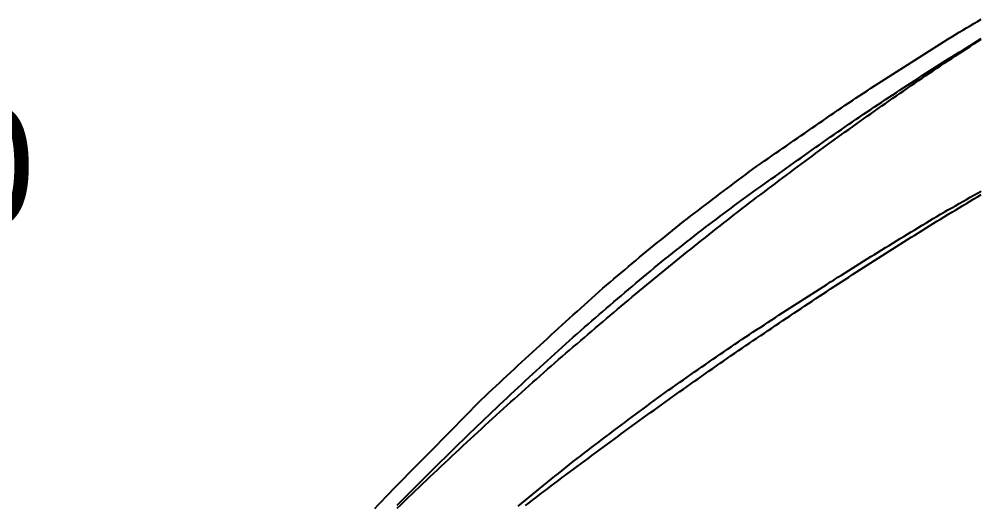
# Model space of a CAD drawing. Extents: x -35 to 179, y -35 to 144.
# Drawn here: x 6.8 to 70.5, y 36.6 to 68.8 of the extents above; entities that cross this region are included whole.
import ezdxf

# ---------------------------------------------------------------- set-up
doc = ezdxf.new("R2010")
doc.units = 0

msp = doc.modelspace()

# ---------------------------------------------------------------- linework, layer by layer
at = {"color": 6}
msp.add_lwpolyline([(30.408, 36.38), (30.651, 36.635), (30.895, 36.891), (31.138, 37.147), (31.381, 37.403), (31.624, 37.659), (31.868, 37.915), (32.111, 38.171), (32.354, 38.418), (32.597, 38.663), (32.841, 38.908), (33.084, 39.154), (33.327, 39.399), (33.57, 39.644), (33.814, 39.889), (34.057, 40.134), (34.3, 40.379), (34.543, 40.625), (34.787, 40.87), (35.03, 41.118), (35.273, 41.366), (35.517, 41.614), (35.76, 41.862), (36.003, 42.11), (36.246, 42.359), (36.49, 42.607), (36.733, 42.855), (36.976, 43.103), (37.219, 43.351), (37.463, 43.599), (37.706, 43.824), (37.949, 44.05), (38.192, 44.276), (38.436, 44.502), (38.679, 44.728), (38.922, 44.954), (39.166, 45.18), (39.409, 45.407), (39.652, 45.633), (39.895, 45.859), (40.139, 46.085), (40.382, 46.307), (40.625, 46.53), (40.868, 46.753), (41.112, 46.976), (41.355, 47.199), (41.598, 47.422), (41.841, 47.645), (42.085, 47.869), (42.328, 48.092), (42.571, 48.315), (42.814, 48.538), (43.058, 48.758), (43.301, 48.979), (43.544, 49.2), (43.788, 49.421), (44.031, 49.642), (44.274, 49.863), (44.517, 50.084), (44.761, 50.305), (45.004, 50.526), (45.247, 50.747), (45.49, 50.969), (45.734, 51.166), (45.977, 51.371), (46.22, 51.576), (46.463, 51.781), (46.707, 51.986), (46.95, 52.191), (47.193, 52.396), (47.436, 52.601), (47.68, 52.806), (47.923, 53.011), (48.166, 53.211), (48.41, 53.409), (48.653, 53.607), (48.896, 53.805), (49.139, 54.003), (49.383, 54.201), (49.626, 54.399), (49.869, 54.597), (50.112, 54.795), (50.356, 54.993), (50.599, 55.19), (50.842, 55.379), (51.085, 55.563), (51.329, 55.748), (51.572, 55.933), (51.815, 56.118), (52.059, 56.303), (52.302, 56.488), (52.545, 56.673), (52.788, 56.858), (53.032, 57.042), (53.275, 57.227), (53.518, 57.41), (53.761, 57.591), (54.005, 57.773), (54.248, 57.955), (54.491, 58.137), (54.734, 58.319), (54.978, 58.501), (55.221, 58.683), (55.464, 58.864), (55.707, 59.046), (55.951, 59.228), (56.194, 59.395), (56.437, 59.563), (56.681, 59.731), (56.924, 59.899), (57.167, 60.067), (57.41, 60.234), (57.654, 60.402), (57.897, 60.57), (58.14, 60.738), (58.383, 60.906), (58.627, 61.073), (58.87, 61.241), (59.113, 61.409), (59.356, 61.577), (59.6, 61.745), (59.843, 61.912), (60.086, 62.08), (60.329, 62.248), (60.573, 62.416), (60.816, 62.584), (61.059, 62.751), (61.303, 62.919), (61.546, 63.078), (61.789, 63.239), (62.032, 63.399), (62.276, 63.56), (62.519, 63.721), (62.762, 63.882), (63.005, 64.042), (63.249, 64.203), (63.492, 64.364), (63.735, 64.525), (63.978, 64.685), (64.222, 64.836), (64.465, 64.99), (64.708, 65.143), (64.952, 65.297), (65.195, 65.451), (65.438, 65.605), (65.681, 65.758), (65.925, 65.912), (66.168, 66.066), (66.411, 66.22), (66.654, 66.373), (66.898, 66.527), (67.141, 66.681), (67.384, 66.834), (67.627, 66.988), (67.871, 67.142), (68.114, 67.296), (68.357, 67.449), (68.6, 67.603), (68.844, 67.757), (69.087, 67.911), (69.33, 68.057), (69.574, 68.201), (69.817, 68.344), (70.06, 68.488), (70.303, 68.632), (70.547, 68.776)], dxfattribs=at)
at = {"color": 4}
for points in [[(31.868, 36.591), (32.111, 36.835), (32.354, 37.08), (32.597, 37.324), (32.841, 37.568), (33.084, 37.811), (33.327, 38.054), (33.57, 38.296), (33.814, 38.539), (34.057, 38.781), (34.3, 39.021), (34.543, 39.262), (34.787, 39.502), (35.03, 39.741), (35.273, 39.981), (35.517, 40.219), (35.76, 40.458), (36.003, 40.696), (36.246, 40.934), (36.49, 41.17), (36.733, 41.403), (36.976, 41.635), (37.219, 41.868), (37.463, 42.1), (37.706, 42.331), (37.949, 42.563), (38.192, 42.794), (38.436, 43.024), (38.679, 43.254), (38.922, 43.484), (39.166, 43.711), (39.409, 43.938), (39.652, 44.165), (39.895, 44.391), (40.139, 44.617), (40.382, 44.843), (40.625, 45.068), (40.868, 45.293), (41.112, 45.517), (41.355, 45.741), (41.598, 45.965), (41.841, 46.187), (42.085, 46.408), (42.328, 46.628), (42.571, 46.849), (42.814, 47.069), (43.058, 47.288), (43.301, 47.508), (43.544, 47.726), (43.788, 47.945), (44.031, 48.163), (44.274, 48.381), (44.517, 48.588), (44.761, 48.799), (45.004, 49.009), (45.247, 49.219), (45.49, 49.428), (45.734, 49.637), (45.977, 49.845), (46.22, 50.054), (46.463, 50.261), (46.707, 50.469), (46.95, 50.676), (47.193, 50.881), (47.436, 51.085), (47.68, 51.289), (47.923, 51.492), (48.166, 51.696), (48.41, 51.898), (48.653, 52.101), (48.896, 52.303), (49.139, 52.505), (49.383, 52.706), (49.626, 52.903), (49.869, 53.096), (50.112, 53.288), (50.356, 53.48), (50.599, 53.671), (50.842, 53.862), (51.085, 54.052), (51.329, 54.242), (51.572, 54.432), (51.815, 54.621), (52.059, 54.81), (52.302, 54.998), (52.545, 55.182), (52.788, 55.364), (53.032, 55.547), (53.275, 55.729), (53.518, 55.91), (53.761, 56.092), (54.005, 56.273), (54.248, 56.453), (54.491, 56.634), (54.734, 56.814), (54.978, 56.992), (55.221, 57.168), (55.464, 57.344), (55.707, 57.52), (55.951, 57.695), (56.194, 57.87), (56.437, 58.045), (56.681, 58.219), (56.924, 58.393), (57.167, 58.567), (57.41, 58.74), (57.654, 58.911), (57.897, 59.086), (58.14, 59.26), (58.383, 59.433), (58.627, 59.606), (58.87, 59.779), (59.113, 59.951), (59.356, 60.124), (59.6, 60.295), (59.843, 60.467), (60.086, 60.638), (60.329, 60.809), (60.573, 60.978), (60.816, 61.147), (61.059, 61.315), (61.303, 61.483), (61.546, 61.651), (61.789, 61.818), (62.032, 61.986), (62.276, 62.152), (62.519, 62.319), (62.762, 62.485), (63.005, 62.648), (63.249, 62.809), (63.492, 62.97), (63.735, 63.131), (63.978, 63.291), (64.222, 63.452), (64.465, 63.612), (64.708, 63.771), (64.952, 63.931), (65.195, 64.09), (65.438, 64.249), (65.681, 64.408), (65.925, 64.566), (66.168, 64.724), (66.411, 64.882), (66.654, 65.04), (66.898, 65.197), (67.141, 65.354), (67.384, 65.511), (67.627, 65.667), (67.871, 65.823), (68.114, 65.975), (68.357, 66.128), (68.6, 66.281), (68.844, 66.434), (69.087, 66.586), (69.33, 66.738), (69.574, 66.89), (69.817, 67.041), (70.06, 67.192), (70.303, 67.343), (70.547, 67.493)], [(39.895, 36.528), (40.139, 36.728), (40.382, 36.927), (40.625, 37.126), (40.868, 37.325), (41.112, 37.523), (41.355, 37.722), (41.598, 37.92), (41.841, 38.116), (42.085, 38.312), (42.328, 38.508), (42.571, 38.704), (42.814, 38.899), (43.058, 39.094), (43.301, 39.289), (43.544, 39.483), (43.788, 39.678), (44.031, 39.872), (44.274, 40.066), (44.517, 40.247), (44.761, 40.431), (45.004, 40.616), (45.247, 40.8), (45.49, 40.984), (45.734, 41.167), (45.977, 41.35), (46.22, 41.533), (46.463, 41.716), (46.707, 41.899), (46.95, 42.08), (47.193, 42.261), (47.436, 42.442), (47.68, 42.623), (47.923, 42.803), (48.166, 42.983), (48.41, 43.163), (48.653, 43.342), (48.896, 43.522), (49.139, 43.701), (49.383, 43.88), (49.626, 44.053), (49.869, 44.225), (50.112, 44.396), (50.356, 44.566), (50.599, 44.737), (50.842, 44.907), (51.085, 45.078), (51.329, 45.247), (51.572, 45.417), (51.815, 45.586), (52.059, 45.755), (52.302, 45.923), (52.545, 46.09), (52.788, 46.256), (53.032, 46.423), (53.275, 46.589), (53.518, 46.755), (53.761, 46.92), (54.005, 47.086), (54.248, 47.251), (54.491, 47.416), (54.734, 47.58), (54.978, 47.743), (55.221, 47.905), (55.464, 48.066), (55.707, 48.228), (55.951, 48.389), (56.194, 48.55), (56.437, 48.711), (56.681, 48.872), (56.924, 49.032), (57.167, 49.192), (57.41, 49.352), (57.654, 49.508), (57.897, 49.665), (58.14, 49.822), (58.383, 49.978), (58.627, 50.134), (58.87, 50.29), (59.113, 50.446), (59.356, 50.601), (59.6, 50.756), (59.843, 50.911), (60.086, 51.066), (60.329, 51.221), (60.573, 51.376), (60.816, 51.53), (61.059, 51.685), (61.303, 51.839), (61.546, 51.993), (61.789, 52.147), (62.032, 52.3), (62.276, 52.453), (62.519, 52.606), (62.762, 52.759), (63.005, 52.908), (63.249, 53.058), (63.492, 53.207), (63.735, 53.357), (63.978, 53.506), (64.222, 53.654), (64.465, 53.803), (64.708, 53.951), (64.952, 54.099), (65.195, 54.247), (65.438, 54.395), (65.681, 54.543), (65.925, 54.691), (66.168, 54.838), (66.411, 54.986), (66.654, 55.133), (66.898, 55.28), (67.141, 55.426), (67.384, 55.573), (67.627, 55.719), (67.871, 55.865), (68.114, 56.007), (68.357, 56.147), (68.6, 56.287), (68.844, 56.427), (69.087, 56.566), (69.33, 56.705), (69.574, 56.844), (69.817, 56.983), (70.06, 57.122), (70.303, 57.26), (70.547, 57.398)]]:
    msp.add_lwpolyline(points, dxfattribs=at)
at = {"color": 3}
for points in [[(31.868, 36.392), (32.111, 36.627), (32.354, 36.861), (32.597, 37.095), (32.841, 37.329), (33.084, 37.561), (33.327, 37.794), (33.57, 38.026), (33.814, 38.257), (34.057, 38.488), (34.3, 38.718), (34.543, 38.947), (34.787, 39.177), (35.03, 39.405), (35.273, 39.633), (35.517, 39.861), (35.76, 40.088), (36.003, 40.314), (36.246, 40.54), (36.49, 40.766), (36.733, 40.991), (36.976, 41.215), (37.219, 41.439), (37.463, 41.663), (37.706, 41.885), (37.949, 42.108), (38.192, 42.33), (38.436, 42.551), (38.679, 42.772), (38.922, 42.992), (39.166, 43.212), (39.409, 43.431), (39.652, 43.65), (39.895, 43.868), (40.139, 44.086), (40.382, 44.303), (40.625, 44.52), (40.868, 44.736), (41.112, 44.952), (41.355, 45.167), (41.598, 45.381), (41.841, 45.596), (42.085, 45.809), (42.328, 46.022), (42.571, 46.235), (42.814, 46.447), (43.058, 46.659), (43.301, 46.87), (43.544, 47.081), (43.788, 47.291), (44.031, 47.5), (44.274, 47.709), (44.517, 47.918), (44.761, 48.126), (45.004, 48.334), (45.247, 48.541), (45.49, 48.748), (45.734, 48.954), (45.977, 49.159), (46.22, 49.364), (46.463, 49.569), (46.707, 49.773), (46.95, 49.977), (47.193, 50.18), (47.436, 50.383), (47.68, 50.585), (47.923, 50.787), (48.166, 50.988), (48.41, 51.188), (48.653, 51.389), (48.896, 51.588), (49.139, 51.788), (49.383, 51.986), (49.626, 52.185), (49.869, 52.382), (50.112, 52.58), (50.356, 52.776), (50.599, 52.973), (50.842, 53.168), (51.085, 53.364), (51.329, 53.559), (51.572, 53.753), (51.815, 53.947), (52.059, 54.14), (52.302, 54.333), (52.545, 54.525), (52.788, 54.717), (53.032, 54.909), (53.275, 55.1), (53.518, 55.29), (53.761, 55.48), (54.005, 55.67), (54.248, 55.859), (54.491, 56.047), (54.734, 56.235), (54.978, 56.423), (55.221, 56.61), (55.464, 56.797), (55.707, 56.983), (55.951, 57.169), (56.194, 57.354), (56.437, 57.539), (56.681, 57.723), (56.924, 57.907), (57.167, 58.09), (57.41, 58.273), (57.654, 58.455), (57.897, 58.637), (58.14, 58.819), (58.383, 58.999), (58.627, 59.18), (58.87, 59.36), (59.113, 59.54), (59.356, 59.719), (59.6, 59.897), (59.843, 60.075), (60.086, 60.253), (60.329, 60.43), (60.573, 60.607), (60.816, 60.783), (61.059, 60.959), (61.303, 61.134), (61.546, 61.309), (61.789, 61.484), (62.032, 61.657), (62.276, 61.831), (62.519, 62.004), (62.762, 62.177), (63.005, 62.349), (63.249, 62.52), (63.492, 62.691), (63.735, 62.862), (63.978, 63.032), (64.222, 63.202), (64.465, 63.371), (64.708, 63.54), (64.952, 63.709), (65.195, 63.877), (65.438, 64.044), (65.681, 64.211), (65.925, 64.378), (66.168, 64.544), (66.411, 64.709), (66.654, 64.874), (66.898, 65.039), (67.141, 65.203), (67.384, 65.367), (67.627, 65.531), (67.871, 65.694), (68.114, 65.856), (68.357, 66.018), (68.6, 66.18), (68.844, 66.341), (69.087, 66.501), (69.33, 66.662), (69.574, 66.821), (69.817, 66.981), (70.06, 67.139), (70.303, 67.298), (70.547, 67.456)], [(40.382, 36.571), (40.625, 36.758), (40.868, 36.944), (41.112, 37.13), (41.355, 37.316), (41.598, 37.501), (41.841, 37.686), (42.085, 37.87), (42.328, 38.054), (42.571, 38.238), (42.814, 38.422), (43.058, 38.605), (43.301, 38.788), (43.544, 38.97), (43.788, 39.152), (44.031, 39.334), (44.274, 39.516), (44.517, 39.697), (44.761, 39.877), (45.004, 40.058), (45.247, 40.238), (45.49, 40.418), (45.734, 40.597), (45.977, 40.776), (46.22, 40.955), (46.463, 41.133), (46.707, 41.311), (46.95, 41.489), (47.193, 41.667), (47.436, 41.844), (47.68, 42.02), (47.923, 42.197), (48.166, 42.373), (48.41, 42.549), (48.653, 42.724), (48.896, 42.899), (49.139, 43.074), (49.383, 43.248), (49.626, 43.422), (49.869, 43.596), (50.112, 43.769), (50.356, 43.942), (50.599, 44.115), (50.842, 44.287), (51.085, 44.459), (51.329, 44.631), (51.572, 44.803), (51.815, 44.974), (52.059, 45.144), (52.302, 45.315), (52.545, 45.485), (52.788, 45.655), (53.032, 45.824), (53.275, 45.993), (53.518, 46.162), (53.761, 46.33), (54.005, 46.498), (54.248, 46.666), (54.491, 46.834), (54.734, 47.001), (54.978, 47.167), (55.221, 47.334), (55.464, 47.5), (55.707, 47.666), (55.951, 47.831), (56.194, 47.996), (56.437, 48.161), (56.681, 48.326), (56.924, 48.49), (57.167, 48.654), (57.41, 48.817), (57.654, 48.98), (57.897, 49.143), (58.14, 49.306), (58.383, 49.468), (58.627, 49.63), (58.87, 49.791), (59.113, 49.953), (59.356, 50.113), (59.6, 50.274), (59.843, 50.434), (60.086, 50.594), (60.329, 50.754), (60.573, 50.913), (60.816, 51.072), (61.059, 51.231), (61.303, 51.389), (61.546, 51.547), (61.789, 51.705), (62.032, 51.862), (62.276, 52.019), (62.519, 52.176), (62.762, 52.332), (63.005, 52.488), (63.249, 52.644), (63.492, 52.799), (63.735, 52.954), (63.978, 53.109), (64.222, 53.264), (64.465, 53.418), (64.708, 53.572), (64.952, 53.725), (65.195, 53.878), (65.438, 54.031), (65.681, 54.184), (65.925, 54.336), (66.168, 54.488), (66.411, 54.639), (66.654, 54.791), (66.898, 54.942), (67.141, 55.092), (67.384, 55.243), (67.627, 55.393), (67.871, 55.542), (68.114, 55.692), (68.357, 55.841), (68.6, 55.989), (68.844, 56.138), (69.087, 56.286), (69.33, 56.434), (69.574, 56.581), (69.817, 56.728), (70.06, 56.875), (70.303, 57.022), (70.547, 57.168)]]:
    msp.add_lwpolyline(points, dxfattribs=at)

# ---------------------------------------------------------------- texts
at = {"color": 0}
msp.add_text('40', height=8, dxfattribs=at).set_placement((-4, 55.042))

doc.saveas('drawing.dxf')
